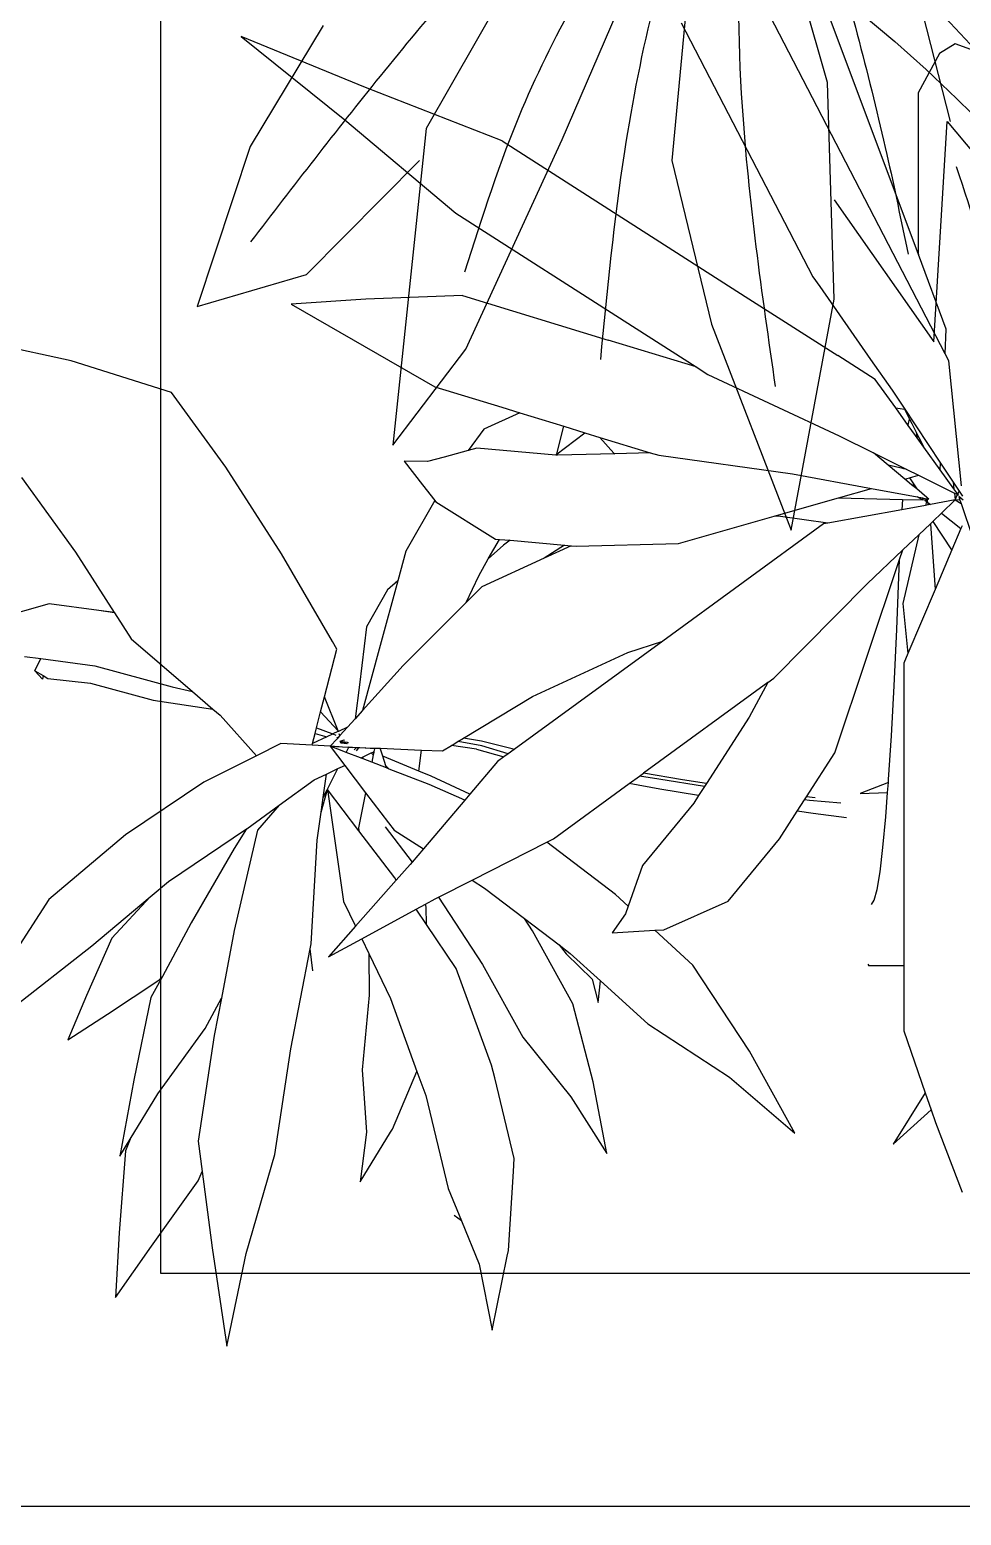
# Model space of a CAD drawing. Header units: metres. Extents: x -22 to 564, y 0 to 143.
# Drawn here: x 19.7112 to 19.9108, y 49.4984 to 49.8168 of the extents above; entities that cross this region are included whole.
import ezdxf
from ezdxf.xclip import XClip

# ---------------------------------------------------------------- set-up
doc = ezdxf.new("R2010")
doc.units = ezdxf.units.M
doc.header["$XCLIPFRAME"] = 2
doc.layers.add('XREF  PB CONJ$0$PARQUE', color=251, linetype='Continuous')
doc.layers.add('XREF PB NEURO-ONCOLOGIA$0$Mobiliario Fijo', color=40, linetype='Continuous')

# ---------------------------------------------------------------- blocks, each defined once
blk = doc.blocks.new('XREF PB NEURO-ONCOLOGIA$0$A$C3610557F')
at = {"color": 52}
for p, q in [((0.9855, 0.5508), (1.2749, 1.2195)), ((0.9716, 0.8764), (0.7939, 0.5659)), ((1.1725, 0.8664), (1.1398, 0.5208)), ((1.3595, 0.6309), (1.2893, 0.8764)), ((1.5324, 0.5759), (1.4763, 0.7962)), ((0.649, 0.7112), (0.5462, 0.5408)), ((1.3688, 0.3255), (1.3595, 0.6309)), ((0.7939, 0.5659), (0.7471, 0.1201)), ((1.509, 0.2654), (1.5278, 0.5759)), ((1.5278, 0.5759), (1.7708, 0.2854)), ((0.85, 0.2554), (0.9855, 0.5508)), ((0.5462, 0.5408), (0.4713, 0.3154)), ((0.6256, 0.3606), (0.7846, 0.5208)), ((1.1398, 0.5208), (1.1959, 0.2905)), ((1.3688, 0.4658), (1.509, 0.2654)), ((0.4713, 0.3154), (0.6256, 0.3606)), ((1.3081, 0), (1.3688, 0.3255)), ((1.1959, 0.2905), (1.3081, 0)), ((0.7471, 0.1201), (0.85, 0.2554))]:
    blk.add_line(p, q, dxfattribs=at)
at = {"color": 104, "ltscale": 0.3}
for points in [[(1.2984, 1.1876), (1.4514, 0.988), (1.6214, 0.8097), (1.9018, 0.5846), (1.9953, 0.5039)], [(1.2347, 1.1664), (1.0988, 0.9158), (0.9288, 0.5931), (0.8481, 0.3638)], [(1.188, 1.1367), (0.9373, 0.8819), (0.7291, 0.6398), (0.5464, 0.4062)], [(1.273, 1.1494), (1.239, 0.8861), (1.239, 0.5973), (1.2857, 0.2024)], [(1.29, 1.1324), (1.3622, 0.8479), (1.4429, 0.5294), (1.4727, 0.3892)], [(1.1965, 1.0177), (1.1157, 0.746), (1.0733, 0.5336), (1.0393, 0.2406)], [(1.5109, 0.7375), (1.7233, 0.4869), (1.8253, 0.317)], [(1.5406, 0.5124), (1.5959, 0.3128), (1.6044, 0.2491)]]:
    blk.add_spline(points, degree=3, dxfattribs=at)
blk = doc.blocks.new('XREF PB NEURO-ONCOLOGIA$0$PLANTA CIRCULAR-02')
at = {"color": 72}
for p, q in [((-0.25179, 0.17367), (-0.24577, 0.21329)), ((-0.24577, 0.21329), (-0.23803, 0.17604)), ((-0.14427, 0.18025), (-0.13896, 0.20693)), ((-0.13896, 0.20693), (-0.1329, 0.177)), ((-0.29066, 0.19375), (-0.27613, 0.17302)), ((-0.28917, 0.16762), (-0.29066, 0.19375)), ((-0.15135, 0.16285), (-0.14427, 0.18025)), ((-0.25581, 0.14293), (-0.25179, 0.17367)), ((-0.23803, 0.17604), (-0.22651, 0.13608)), ((-0.1329, 0.177), (-0.13246, 0.17483)), ((-0.13246, 0.17483), (-0.13045, 0.14293)), ((-0.2867, 0.13462), (-0.28917, 0.16762)), ((-0.27613, 0.17302), (-0.25742, 0.14676)), ((-0.15664, 0.14984), (-0.15135, 0.16285)), ((-0.16571, 0.11237), (-0.15664, 0.14984)), ((0.03957, 0.12318), (0.0503, 0.15126)), ((-0.25742, 0.14676), (-0.25581, 0.14293)), ((-0.19213, 0.14717), (-0.17993, 0.12715)), ((-0.1896, 0.12706), (-0.19213, 0.14717)), ((-0.25741, 0.13075), (-0.25581, 0.14293)), ((-0.13011, 0.13767), (-0.13796, 0.10525)), ((-0.13045, 0.14293), (-0.13011, 0.13767)), ((-0.28891, 0.13674), (-0.28476, 0.12997)), ((-0.2833, 0.10621), (-0.28891, 0.13674)), ((-0.28476, 0.12997), (-0.2867, 0.13462)), ((-0.22651, 0.13608), (-0.22001, 0.09352)), ((-0.10724, 0.11289), (-0.09284, 0.13569)), ((-0.09284, 0.13569), (-0.09825, 0.1069)), ((0.02246, 0.13195), (0.03779, 0.11805)), ((0.03545, 0.11127), (0.02246, 0.13195)), ((-0.28476, 0.12997), (-0.27358, 0.11173)), ((-0.25091, 0.08819), (-0.25741, 0.13075)), ((-0.19066, 0.11152), (-0.1896, 0.12706)), ((-0.17993, 0.12715), (-0.17917, 0.1259)), ((-0.17917, 0.1259), (-0.16926, 0.10263)), ((-0.04346, 0.10501), (-0.01706, 0.12754)), ((-0.01706, 0.12754), (-0.03535, 0.09444)), ((0.03779, 0.11805), (0.03957, 0.12318)), ((0.03545, 0.11127), (0.03779, 0.11805)), ((-0.27358, 0.11173), (-0.25453, 0.08532)), ((-0.1913, 0.102), (-0.19066, 0.11152)), ((-0.16926, 0.10263), (-0.16571, 0.11237)), ((-0.12667, 0.08886), (-0.10724, 0.11289)), ((0.02681, 0.08627), (0.03545, 0.11127)), ((-0.27637, 0.07292), (-0.2833, 0.10621)), ((-0.18846, 0.07199), (-0.1913, 0.102)), ((-0.17994, 0.07331), (-0.16926, 0.10263)), ((-0.13796, 0.10525), (-0.13919, 0.10019)), ((-0.09825, 0.1069), (-0.10649, 0.07541)), ((-0.07631, 0.08354), (-0.04346, 0.10501)), ((-0.13919, 0.10019), (-0.15342, 0.06113)), ((-0.30982, 0.08997), (-0.2939, 0.07964)), ((-0.30231, 0.07211), (-0.30982, 0.08997)), ((-0.22001, 0.09352), (-0.2123, 0.05321)), ((-0.03535, 0.09444), (-0.05811, 0.0598)), ((-0.25453, 0.08532), (-0.24803, 0.07317)), ((-0.24803, 0.07317), (-0.25091, 0.08819)), ((-0.14287, 0.05953), (-0.12667, 0.08886)), ((0.02681, 0.0601), (0.02681, 0.08627)), ((-0.3331, 0.0778), (-0.30019, 0.05211)), ((-0.2939, 0.07964), (-0.27325, 0.06594)), ((-0.0954, 0.06619), (-0.07631, 0.08354)), ((-0.29213, 0.04903), (-0.30231, 0.07211)), ((-0.2718, 0.06437), (-0.27637, 0.07292)), ((-0.24281, 0.04587), (-0.24803, 0.07317)), ((-0.18871, 0.05511), (-0.17994, 0.07331)), ((-0.18871, 0.05511), (-0.18846, 0.07199)), ((-0.10649, 0.07541), (-0.12269, 0.04608)), ((-0.09875, 0.06542), (-0.09628, 0.07483)), ((-0.09628, 0.07483), (-0.0954, 0.06619)), ((-0.31755, 0.03338), (-0.34083, 0.06946)), ((-0.27325, 0.06594), (-0.2718, 0.06437)), ((-0.10756, 0.05513), (-0.0954, 0.06619)), ((-0.26025, 0.04278), (-0.2718, 0.06437)), ((-0.21113, 0.0621), (-0.2123, 0.05321)), ((-0.15342, 0.06113), (-0.16543, 0.04347)), ((-0.10918, 0.05534), (-0.09875, 0.06542)), ((0.0123, 0.05942), (0.01266, 0.0601)), ((0.02681, 0.0601), (0.01266, 0.0601)), ((0.02681, -0.06178), (0.02681, 0.0601)), ((-0.20489, 0.05654), (-0.19153, 0.04925)), ((-0.19398, 0.04418), (-0.20489, 0.05654)), ((-0.19153, 0.04925), (-0.18871, 0.05511)), ((-0.16063, 0.03244), (-0.14287, 0.05953)), ((-0.11204, 0.05171), (-0.10918, 0.05534)), ((-0.11204, 0.05171), (-0.10756, 0.05513)), ((-0.05811, 0.0598), (-0.07353, 0.04579)), ((-0.30019, 0.05211), (-0.27675, 0.03236)), ((-0.27675, 0.03236), (-0.29213, 0.04903)), ((-0.2123, 0.05321), (-0.21191, 0.0512)), ((-0.21191, 0.0512), (-0.2094, 0.00956)), ((-0.19153, 0.04925), (-0.16962, 0.0373)), ((-0.12598, 0.04106), (-0.11204, 0.05171)), ((-0.24284, 0.01284), (-0.26025, 0.04278)), ((-0.23342, 0.00542), (-0.24281, 0.04587)), ((-0.19879, 0.03419), (-0.19398, 0.04418)), ((-0.17757, 0.0256), (-0.19398, 0.04418)), ((-0.16543, 0.04347), (-0.16962, 0.0373)), ((-0.16543, 0.04347), (-0.16553, 0.03647)), ((-0.12269, 0.04608), (-0.12598, 0.04106)), ((-0.0907, 0.04679), (-0.07353, 0.04579)), ((-0.08527, 0.03914), (-0.0907, 0.04679)), ((-0.07353, 0.04579), (-0.06991, 0.04557)), ((-0.06991, 0.04557), (-0.044, 0.03413)), ((-0.16962, 0.0373), (-0.16586, 0.03524)), ((-0.16553, 0.03647), (-0.16586, 0.03524)), ((-0.14206, 0.02878), (-0.12598, 0.04106)), ((-0.08421, 0.03608), (-0.08937, 0.03139)), ((-0.08421, 0.03608), (-0.08527, 0.03914)), ((-0.0785, 0.01968), (-0.08421, 0.03608)), ((-0.28665, 0.00735), (-0.31755, 0.03338)), ((-0.27675, 0.03236), (-0.26929, 0.02608)), ((-0.20529, -0.01091), (-0.19879, 0.03419)), ((-0.16586, 0.03524), (-0.16188, 0.03307)), ((-0.16188, 0.03307), (-0.16063, 0.03244)), ((-0.16063, 0.03244), (-0.14708, 0.02557)), ((-0.08937, 0.03139), (-0.11697, 0.0103)), ((-0.044, 0.03413), (-0.02333, 0.009)), ((0.01372, 0.03542), (0.01491, 0.03372)), ((0.01491, 0.03372), (0.01609, 0.02933)), ((-0.26929, 0.02608), (-0.23787, 0.00496)), ((-0.17817, 0.02473), (-0.19264, 0.00572)), ((-0.17757, 0.0256), (-0.17817, 0.02473)), ((-0.17197, 0.01925), (-0.17757, 0.0256)), ((-0.14708, 0.02557), (-0.14206, 0.02878)), ((-0.14708, 0.02557), (-0.11697, 0.0103)), ((0.01609, 0.02933), (0.01725, 0.02224)), ((-0.18209, 0.00414), (-0.17121, 0.01835)), ((-0.17121, 0.01835), (-0.17197, 0.01925)), ((-0.16669, 0.01302), (-0.17121, 0.01835)), ((-0.05782, -0.00545), (-0.0785, 0.01968)), ((0.01725, 0.02224), (0.01841, 0.01248)), ((-0.23787, 0.00496), (-0.24284, 0.01284)), ((-0.17845, 0.00549), (-0.16669, 0.01302)), ((-0.15004, -0.00661), (-0.16669, 0.01302)), ((0.01841, 0.01248), (0.01956, 0.00008)), ((-0.2551, -0.01386), (-0.28665, 0.00735)), ((-0.2094, 0.00956), (-0.20784, -0.0018)), ((-0.11697, 0.0103), (-0.11422, 0.00891)), ((-0.11422, 0.00891), (-0.08375, -0.01331)), ((-0.02333, 0.009), (-0.01613, -0.00216)), ((-0.23787, 0.00496), (-0.23774, 0.00487)), ((-0.23774, 0.00487), (-0.2248, -0.00454)), ((-0.2248, -0.00454), (-0.23342, 0.00542)), ((-0.19264, 0.00572), (-0.20529, -0.01091)), ((-0.19277, 0.00452), (-0.19264, 0.00572)), ((-0.18994, -0.00958), (-0.19277, 0.00452)), ((-0.18994, -0.00958), (-0.18076, 0.00246)), ((-0.18076, 0.00246), (-0.17845, 0.00549)), ((0.00367, 0.00046), (-0.0097, -0.00122)), ((0.01956, 0.00008), (0.02028, -0.00965)), ((-0.2248, -0.00454), (-0.21062, -0.01484)), ((-0.20784, -0.0018), (-0.20704, -0.00765)), ((-0.20784, -0.0018), (-0.20529, -0.01091)), ((-0.05588, -0.00846), (-0.05782, -0.00545)), ((-0.0097, -0.00122), (-0.01613, -0.00216)), ((-0.01613, -0.00216), (-0.01314, -0.00679)), ((0.0015, -0.00545), (-0.01112, -0.00654)), ((-0.20704, -0.00765), (-0.20547, -0.01074)), ((-0.20704, -0.00765), (-0.20574, -0.01714)), ((-0.20547, -0.01074), (-0.20109, -0.01933)), ((-0.20529, -0.01091), (-0.20547, -0.01074)), ((-0.19835, -0.02063), (-0.18994, -0.00958)), ((-0.15004, -0.00661), (-0.16431, -0.01296)), ((-0.14803, -0.00898), (-0.16359, -0.01629)), ((-0.14803, -0.00898), (-0.15004, -0.00661)), ((-0.13686, -0.02214), (-0.14803, -0.00898)), ((-0.07146, -0.01111), (-0.08375, -0.01331)), ((-0.05588, -0.00846), (-0.07146, -0.01111)), ((-0.05348, -0.01218), (-0.05588, -0.00846)), ((-0.01112, -0.00654), (-0.01314, -0.00679)), ((-0.01314, -0.00679), (-0.0124, -0.00794)), ((-0.00892, -0.00757), (-0.0124, -0.00794)), ((-0.0124, -0.00794), (-0.001, -0.02562)), ((0.00928, -0.00925), (0.02028, -0.00965)), ((0.02059, -0.01371), (0.00928, -0.00925)), ((0.02028, -0.00965), (0.02059, -0.01371)), ((-0.23391, -0.02449), (-0.2551, -0.01386)), ((-0.21062, -0.01484), (-0.20574, -0.01714)), ((-0.20574, -0.01714), (-0.20109, -0.01933)), ((-0.16431, -0.01296), (-0.18043, -0.01916)), ((-0.16359, -0.01629), (-0.16849, -0.01832)), ((-0.08375, -0.01331), (-0.07962, -0.01632)), ((-0.0719, -0.01503), (-0.07962, -0.01632)), ((-0.07962, -0.01632), (-0.07807, -0.01746)), ((-0.06234, -0.01483), (-0.07807, -0.01746)), ((-0.02798, -0.05398), (-0.07807, -0.01746)), ((-0.05348, -0.01218), (-0.0719, -0.01503)), ((-0.05272, -0.01336), (-0.06234, -0.01483)), ((-0.05272, -0.01336), (-0.05348, -0.01218)), ((-0.0355, -0.04007), (-0.05272, -0.01336)), ((0.02059, -0.01371), (0.02068, -0.01495)), ((0.02068, -0.01495), (0.02179, -0.03257)), ((-0.20421, -0.02832), (-0.19835, -0.02063)), ((-0.20109, -0.01933), (-0.19835, -0.02063)), ((-0.19199, -0.02362), (-0.19778, -0.02585)), ((-0.19098, -0.02323), (-0.19199, -0.02362)), ((-0.19199, -0.02362), (-0.1915, -0.02385)), ((-0.1915, -0.02385), (-0.19098, -0.02323)), ((-0.1915, -0.02385), (-0.19118, -0.024)), ((-0.19118, -0.024), (-0.19094, -0.02321)), ((-0.19094, -0.02321), (-0.19098, -0.02323)), ((-0.18746, -0.02187), (-0.19094, -0.02321)), ((-0.18155, -0.0196), (-0.18746, -0.02187)), ((-0.18686, -0.02487), (-0.18746, -0.02187)), ((-0.16849, -0.01832), (-0.18306, -0.02438)), ((-0.18179, -0.02038), (-0.18306, -0.02438)), ((-0.18043, -0.01916), (-0.18179, -0.02038)), ((-0.18155, -0.0196), (-0.18179, -0.02038)), ((-0.18043, -0.01916), (-0.18155, -0.0196)), ((-0.16849, -0.01832), (-0.16737, -0.02682)), ((-0.13424, -0.02406), (-0.13686, -0.02214)), ((-0.24857, -0.0408), (-0.23391, -0.02449)), ((-0.22412, -0.0294), (-0.23391, -0.02449)), ((-0.21153, -0.02872), (-0.22412, -0.0294)), ((-0.20421, -0.02832), (-0.21153, -0.02872)), ((-0.21153, -0.02872), (-0.21134, -0.02946)), ((-0.21134, -0.02946), (-0.21032, -0.03341)), ((-0.20562, -0.03212), (-0.21134, -0.02946)), ((-0.19807, -0.02596), (-0.20421, -0.02832)), ((-0.20421, -0.02832), (-0.19667, -0.02802)), ((-0.20056, -0.02812), (-0.20421, -0.02832)), ((-0.20146, -0.03137), (-0.20421, -0.02832)), ((-0.20033, -0.03025), (-0.19737, -0.0294)), ((-0.20033, -0.03025), (-0.19981, -0.0296)), ((-0.1972, -0.02984), (-0.20033, -0.03025)), ((-0.19748, -0.0293), (-0.19981, -0.0296)), ((-0.19778, -0.02585), (-0.19807, -0.02596)), ((-0.19778, -0.02585), (-0.19672, -0.02792)), ((-0.1972, -0.02984), (-0.19706, -0.02967)), ((-0.1972, -0.02984), (-0.19684, -0.0299)), ((-0.1957, -0.02786), (-0.19672, -0.02792)), ((-0.19672, -0.02792), (-0.19667, -0.02802)), ((-0.19667, -0.02802), (-0.19568, -0.02798)), ((-0.19524, -0.02784), (-0.1957, -0.02786)), ((-0.19568, -0.02798), (-0.1957, -0.02786)), ((-0.19568, -0.02798), (-0.19521, -0.02796)), ((-0.19524, -0.02784), (-0.1953, -0.02763)), ((-0.19521, -0.02796), (-0.19524, -0.02784)), ((-0.19521, -0.02796), (-0.19359, -0.02789)), ((-0.19453, -0.02692), (-0.19417, -0.02729)), ((-0.19417, -0.02729), (-0.19359, -0.02789)), ((-0.19367, -0.02642), (-0.19261, -0.02769)), ((-0.19359, -0.02789), (-0.19248, -0.02785)), ((-0.19229, -0.02768), (-0.19261, -0.02769)), ((-0.19261, -0.02769), (-0.19248, -0.02785)), ((-0.19248, -0.02785), (-0.19234, -0.02784)), ((-0.19234, -0.02784), (-0.19229, -0.02768)), ((-0.19234, -0.02784), (-0.1901, -0.02775)), ((-0.18987, -0.02754), (-0.19229, -0.02768)), ((-0.19118, -0.024), (-0.18771, -0.02563)), ((-0.18987, -0.02754), (-0.1901, -0.02775)), ((-0.1901, -0.02775), (-0.18631, -0.02759)), ((-0.18636, -0.02735), (-0.18987, -0.02754)), ((-0.18686, -0.02487), (-0.18771, -0.02563)), ((-0.18771, -0.02563), (-0.18694, -0.026)), ((-0.18666, -0.02588), (-0.18694, -0.026)), ((-0.18694, -0.026), (-0.1866, -0.02616)), ((-0.18666, -0.02588), (-0.18686, -0.02487)), ((-0.1866, -0.02616), (-0.18666, -0.02588)), ((-0.1866, -0.02616), (-0.18649, -0.02621)), ((-0.18636, -0.02735), (-0.18658, -0.02625)), ((-0.18631, -0.02759), (-0.18636, -0.02735)), ((-0.18631, -0.02759), (-0.18404, -0.0275)), ((-0.18306, -0.02438), (-0.18404, -0.0275)), ((-0.18404, -0.0275), (-0.16737, -0.02682)), ((-0.16737, -0.02682), (-0.159, -0.02649)), ((-0.159, -0.02649), (-0.15541, -0.02865)), ((-0.14535, -0.02713), (-0.15541, -0.02865)), ((-0.15541, -0.02865), (-0.15511, -0.02883)), ((-0.15511, -0.02883), (-0.15285, -0.0302)), ((-0.14317, -0.02844), (-0.15124, -0.03001)), ((-0.14535, -0.02713), (-0.13424, -0.02406)), ((-0.13099, -0.02731), (-0.14327, -0.03042)), ((-0.1326, -0.02525), (-0.14317, -0.02844)), ((-0.1326, -0.02525), (-0.13424, -0.02406)), ((-0.13017, -0.02702), (-0.1326, -0.02525)), ((-0.13017, -0.02702), (-0.13099, -0.02731)), ((-0.07029, -0.07069), (-0.13017, -0.02702)), ((-0.001, -0.02562), (0.02509, -0.1035)), ((-0.21032, -0.03341), (-0.20562, -0.03212)), ((-0.21032, -0.03341), (-0.20973, -0.03571)), ((-0.20973, -0.03571), (-0.20359, -0.03344)), ((-0.20973, -0.03571), (-0.20807, -0.04213)), ((-0.20106, -0.03455), (-0.20807, -0.04213)), ((-0.20106, -0.03455), (-0.20651, -0.04819)), ((-0.20327, -0.03321), (-0.20562, -0.03212)), ((-0.20359, -0.03344), (-0.20327, -0.03321)), ((-0.20359, -0.03344), (-0.20314, -0.03327)), ((-0.20314, -0.03327), (-0.20327, -0.03321)), ((-0.20314, -0.03327), (-0.20193, -0.03282)), ((-0.20108, -0.03423), (-0.20309, -0.0333)), ((-0.20158, -0.03198), (-0.20128, -0.03177)), ((-0.20117, -0.03169), (-0.20146, -0.03137)), ((-0.20128, -0.03177), (-0.20117, -0.03169)), ((-0.20031, -0.03265), (-0.20117, -0.03169)), ((-0.20096, -0.03429), (-0.20108, -0.03423)), ((-0.20096, -0.03429), (-0.20106, -0.03455)), ((-0.20086, -0.03433), (-0.20106, -0.03455)), ((-0.20086, -0.03433), (-0.20096, -0.03429)), ((-0.19728, -0.03599), (-0.20086, -0.03433)), ((-0.20031, -0.03265), (-0.2006, -0.03338)), ((-0.19875, -0.03079), (-0.20033, -0.03025)), ((-0.19728, -0.03599), (-0.20031, -0.03265)), ((-0.19858, -0.03084), (-0.19875, -0.03079)), ((-0.19868, -0.03086), (-0.19875, -0.03079)), ((-0.19841, -0.0309), (-0.19858, -0.03084)), ((-0.15124, -0.03001), (-0.15285, -0.0302)), ((-0.15285, -0.0302), (-0.15051, -0.03161)), ((-0.14327, -0.03042), (-0.15051, -0.03161)), ((-0.15051, -0.03161), (-0.12272, -0.04835)), ((0.02179, -0.03257), (0.02287, -0.05273)), ((-0.25141, -0.04325), (-0.24857, -0.0408)), ((-0.1942, -0.03941), (-0.19728, -0.03599)), ((-0.19116, -0.04278), (-0.1942, -0.03941)), ((-0.19243, -0.05312), (-0.1942, -0.03941)), ((-0.02798, -0.05398), (-0.0355, -0.04007)), ((-0.30075, -0.05371), (-0.27549, -0.04685)), ((-0.27549, -0.04685), (-0.25141, -0.04325)), ((-0.2597, -0.05039), (-0.25141, -0.04325)), ((-0.20807, -0.04213), (-0.20651, -0.04819)), ((-0.17487, -0.06082), (-0.19116, -0.04278)), ((-0.18402, -0.06887), (-0.19116, -0.04278)), ((-0.31789, -0.05563), (-0.30075, -0.05371)), ((-0.29902, -0.06068), (-0.26791, -0.05225)), ((-0.28429, -0.07158), (-0.2597, -0.05039)), ((-0.26791, -0.05225), (-0.2597, -0.05039)), ((-0.20651, -0.04819), (-0.20155, -0.06743)), ((-0.18957, -0.07639), (-0.19243, -0.05312)), ((-0.12272, -0.04835), (-0.08429, -0.06607)), ((0.02287, -0.05273), (0.02393, -0.0754)), ((-0.32008, -0.05541), (-0.32314, -0.05877)), ((-0.32314, -0.05877), (-0.31981, -0.05678)), ((-0.32314, -0.05877), (-0.32072, -0.06364)), ((-0.31981, -0.05678), (-0.32008, -0.05541)), ((-0.31981, -0.05678), (-0.31789, -0.05563)), ((-0.02798, -0.05398), (-0.02554, -0.05576)), ((-0.02554, -0.05576), (0.01204, -0.09375)), ((-0.32727, -0.06454), (-0.32072, -0.06364)), ((-0.32072, -0.06364), (-0.29902, -0.06068)), ((-0.14949, -0.08617), (-0.17487, -0.06082)), ((0.02637, -0.08581), (0.02847, -0.06569)), ((0.02847, -0.06569), (0.02681, -0.06178)), ((0.03942, -0.09152), (0.02847, -0.06569)), ((-0.29106, -0.0821), (-0.28429, -0.07158)), ((-0.20333, -0.0705), (-0.2238, -0.10583)), ((-0.20155, -0.06743), (-0.20333, -0.0705)), ((-0.17696, -0.09495), (-0.18402, -0.06887)), ((-0.08429, -0.06607), (-0.07029, -0.07069)), ((-0.00556, -0.11789), (-0.07029, -0.07069)), ((-0.18119, -0.0914), (-0.18957, -0.07639)), ((0.02393, -0.0754), (0.02509, -0.1035)), ((-0.31742, -0.08571), (-0.34499, -0.07784)), ((-0.29733, -0.08296), (-0.31742, -0.08571)), ((-0.30676, -0.1065), (-0.29117, -0.08227)), ((-0.29106, -0.0821), (-0.29733, -0.08296)), ((-0.29117, -0.08227), (-0.29733, -0.08296)), ((-0.29117, -0.08227), (-0.29106, -0.0821)), ((-0.14313, -0.09252), (-0.14949, -0.08617)), ((-0.14949, -0.08617), (-0.14439, -0.09704)), ((0.03284, -0.11355), (0.02637, -0.08581)), ((-0.17696, -0.09495), (-0.18119, -0.0914)), ((-0.17371, -0.10696), (-0.17696, -0.09495)), ((-0.118, -0.1041), (-0.14313, -0.09252)), ((0.01204, -0.09375), (0.0264, -0.10742)), ((0.03749, -0.11798), (0.03942, -0.09152)), ((0.04616, -0.10741), (0.03942, -0.09152)), ((-0.14439, -0.09704), (-0.14055, -0.1038)), ((-0.32857, -0.13659), (-0.30676, -0.1065)), ((-0.2238, -0.10583), (-0.24626, -0.14075)), ((-0.16213, -0.12734), (-0.17371, -0.10696)), ((-0.14055, -0.1038), (-0.13608, -0.11167)), ((-0.13436, -0.10939), (-0.14055, -0.1038)), ((-0.10717, -0.1091), (-0.118, -0.1041)), ((-0.10988, -0.10934), (-0.118, -0.1041)), ((0.02509, -0.1035), (0.0264, -0.10742)), ((0.0264, -0.10742), (0.03284, -0.11355)), ((0.04616, -0.10741), (0.03868, -0.11886)), ((0.0498, -0.11599), (0.04616, -0.10741)), ((-0.16165, -0.12672), (-0.13758, -0.1118)), ((-0.13758, -0.1118), (-0.13608, -0.11167)), ((-0.13608, -0.11167), (-0.13176, -0.11129)), ((-0.13176, -0.11129), (-0.13436, -0.10939)), ((-0.13176, -0.11129), (-0.10988, -0.10934)), ((-0.10988, -0.10934), (-0.10717, -0.1091)), ((-0.10717, -0.1091), (-0.10516, -0.10892)), ((-0.10516, -0.10892), (-0.06398, -0.11004)), ((-0.06398, -0.11004), (-0.02541, -0.12098)), ((0.03284, -0.11355), (0.03749, -0.11798)), ((0.04985, -0.12617), (0.05465, -0.11215)), ((-0.00376, -0.11822), (-0.02286, -0.12084)), ((-0.00376, -0.11822), (-0.00556, -0.11789)), ((0.026, -0.12362), (-0.00376, -0.11822)), ((0.03749, -0.11798), (0.03858, -0.11901)), ((0.03868, -0.11886), (0.03858, -0.11901)), ((0.03858, -0.11901), (0.03862, -0.11905)), ((0.03868, -0.11886), (0.03862, -0.11905)), ((0.03862, -0.11905), (0.04194, -0.1222)), ((0.04194, -0.1222), (0.0498, -0.11599)), ((0.0503, -0.11718), (0.0498, -0.11599)), ((-0.02286, -0.12084), (-0.02541, -0.12098)), ((-0.02541, -0.12098), (0.00054, -0.12836)), ((0.02621, -0.12773), (0.026, -0.12362)), ((0.03559, -0.12536), (0.026, -0.12362)), ((0.03677, -0.12557), (0.03559, -0.12536)), ((0.03596, -0.12693), (0.03559, -0.12536)), ((0.03677, -0.12557), (0.03651, -0.1265)), ((0.0375, -0.12571), (0.03677, -0.12557)), ((0.04194, -0.1222), (0.04753, -0.12753)), ((-0.16697, -0.1336), (-0.16213, -0.12734)), ((-0.16213, -0.12734), (-0.16165, -0.12672)), ((0.00054, -0.12836), (0.02621, -0.12773)), ((0.00054, -0.12836), (0.01381, -0.13214)), ((0.01381, -0.13214), (0.03224, -0.12874)), ((0.02621, -0.12773), (0.03431, -0.12753)), ((0.03608, -0.12852), (0.03198, -0.13196)), ((0.03431, -0.12753), (0.03224, -0.12874)), ((0.03224, -0.12874), (0.03426, -0.12837)), ((0.0327, -0.13751), (0.0472, -0.1303)), ((0.03426, -0.12837), (0.03431, -0.12753)), ((0.03426, -0.12837), (0.03438, -0.1282)), ((0.03426, -0.12837), (0.03478, -0.12828)), ((0.03521, -0.12752), (0.03431, -0.12753)), ((0.03478, -0.12828), (0.03615, -0.12802)), ((0.03521, -0.12752), (0.03596, -0.12693)), ((0.03609, -0.12751), (0.03521, -0.12752)), ((0.03609, -0.12751), (0.03596, -0.12693)), ((0.03615, -0.12846), (0.03608, -0.12852)), ((0.03615, -0.12751), (0.03609, -0.12751)), ((0.03651, -0.1265), (0.03615, -0.12775)), ((0.03615, -0.12775), (0.03615, -0.12751)), ((0.03615, -0.12802), (0.03615, -0.12775)), ((0.03682, -0.1279), (0.03615, -0.12846)), ((0.03615, -0.12802), (0.03682, -0.1279)), ((0.03615, -0.12853), (0.03615, -0.12846)), ((0.03651, -0.1265), (0.0375, -0.12571)), ((0.04753, -0.12753), (0.0375, -0.12571)), ((0.04666, -0.13475), (0.0491, -0.13108)), ((0.04855, -0.12984), (0.04699, -0.13201)), ((0.0472, -0.1303), (0.04753, -0.12753)), ((0.0472, -0.1303), (0.04847, -0.12967)), ((0.04753, -0.12753), (0.04985, -0.12617)), ((0.04939, -0.1275), (0.04753, -0.12753)), ((0.04753, -0.12753), (0.04847, -0.12967)), ((0.04847, -0.12967), (0.04879, -0.12951)), ((0.04879, -0.12951), (0.04855, -0.12984)), ((0.04855, -0.12984), (0.0491, -0.13108)), ((0.05068, -0.12748), (0.04892, -0.12888)), ((0.04892, -0.12888), (0.04939, -0.1275)), ((0.0491, -0.13108), (0.05045, -0.12904)), ((0.04939, -0.1275), (0.04985, -0.12617)), ((-0.1744, -0.1432), (-0.16697, -0.1336)), ((-0.01802, -0.138), (0.01381, -0.13214)), ((0.02722, -0.13595), (0.0205, -0.14158)), ((0.02995, -0.13366), (0.02722, -0.13595)), ((0.02722, -0.13595), (0.02909, -0.13649)), ((0.02805, -0.13983), (0.0327, -0.13751)), ((0.02909, -0.13649), (0.03095, -0.13358)), ((0.02909, -0.13649), (0.0327, -0.13751)), ((0.03198, -0.13196), (0.02995, -0.13366)), ((0.02995, -0.13366), (0.03095, -0.13358)), ((0.03095, -0.13358), (0.03198, -0.13196)), ((0.04699, -0.13201), (0.04146, -0.13969)), ((0.04157, -0.14242), (0.04666, -0.13475)), ((0.05003, -0.13319), (0.04494, -0.18357)), ((0.04666, -0.13475), (0.04699, -0.13201)), ((-0.24626, -0.14075), (-0.26808, -0.17084)), ((-0.16501, -0.14304), (-0.1744, -0.1432)), ((-0.15834, -0.14484), (-0.16501, -0.14304)), ((-0.07191, -0.14553), (-0.01802, -0.138)), ((0.01464, -0.1465), (0.02645, -0.14063)), ((0.0205, -0.14158), (0.01464, -0.1465)), ((0.02641, -0.14021), (0.0205, -0.14158)), ((0.02676, -0.14013), (0.02641, -0.14021)), ((0.02665, -0.14031), (0.02641, -0.14021)), ((0.02645, -0.14063), (0.02805, -0.13983)), ((0.02645, -0.14063), (0.02665, -0.14031)), ((0.02664, -0.16494), (0.04157, -0.14242)), ((0.02665, -0.14031), (0.02676, -0.14013)), ((0.02805, -0.13983), (0.02676, -0.14013)), ((0.04146, -0.13969), (0.03488, -0.14882)), ((0.04146, -0.13969), (0.04157, -0.14242)), ((-0.14862, -0.14749), (-0.15834, -0.14484)), ((-0.14513, -0.14843), (-0.14862, -0.14749)), ((-0.14227, -0.15603), (-0.14862, -0.14749)), ((-0.11333, -0.14561), (-0.14513, -0.14843)), ((-0.11271, -0.14555), (-0.11333, -0.14561)), ((-0.11333, -0.14561), (-0.11329, -0.14566)), ((-0.11329, -0.14566), (-0.11295, -0.14612)), ((-0.11329, -0.14566), (-0.10163, -0.15461)), ((-0.11295, -0.14612), (-0.11018, -0.15722)), ((-0.08961, -0.14618), (-0.11271, -0.14555)), ((-0.09557, -0.15276), (-0.09003, -0.14635)), ((-0.09557, -0.15276), (-0.07533, -0.14657)), ((-0.09003, -0.14635), (-0.08961, -0.14618)), ((-0.07533, -0.14657), (-0.08961, -0.14618)), ((-0.07533, -0.14657), (-0.07191, -0.14553)), ((0.00079, -0.15339), (0.01464, -0.1465)), ((0.03488, -0.14882), (0.03155, -0.15344)), ((0.03289, -0.15272), (0.03488, -0.14882)), ((-0.11018, -0.15722), (-0.10163, -0.15461)), ((-0.10163, -0.15461), (-0.09557, -0.15276)), ((-0.05214, -0.1781), (0.00079, -0.15339)), ((0.03155, -0.15344), (0.02861, -0.15753)), ((0.03, -0.15836), (0.03169, -0.15506)), ((0.03204, -0.15318), (0.03155, -0.15344)), ((0.03169, -0.15506), (0.03289, -0.15272)), ((0.03169, -0.15506), (0.03192, -0.15406)), ((0.03192, -0.15406), (0.03204, -0.15318)), ((0.03289, -0.15272), (0.03204, -0.15318)), ((-0.12783, -0.16262), (-0.14227, -0.15603)), ((-0.12783, -0.16262), (-0.11018, -0.15722)), ((0.02861, -0.15753), (0.02352, -0.16459)), ((0.02706, -0.16412), (0.0291, -0.16014)), ((0.02861, -0.15753), (0.02871, -0.15837)), ((0.02871, -0.15837), (0.0291, -0.16014)), ((0.0291, -0.16014), (0.03, -0.15836)), ((-0.1621, -0.1731), (-0.13513, -0.16485)), ((-0.13513, -0.16485), (-0.12783, -0.16262)), ((0.02352, -0.16459), (0.01527, -0.17604)), ((0.02213, -0.17174), (0.02664, -0.16494)), ((0.02352, -0.16459), (0.02706, -0.16412)), ((0.02664, -0.16494), (0.02706, -0.16412)), ((-0.26808, -0.17084), (-0.30848, -0.18356)), ((-0.1949, -0.19207), (-0.1621, -0.1731)), ((0.01343, -0.18418), (0.02213, -0.17174)), ((-0.05683, -0.1811), (-0.05214, -0.1781)), ((0.01527, -0.17604), (0.00022, -0.18567)), ((-0.30848, -0.18356), (-0.34339, -0.19115)), ((-0.05683, -0.1811), (-0.09227, -0.19193)), ((-0.08104, -0.19658), (-0.05683, -0.1811)), ((-0.00707, -0.21348), (0.01343, -0.18418)), ((0.04494, -0.18357), (0.04348, -0.18639)), ((-0.03709, -0.20953), (0.00022, -0.18567)), ((0.04348, -0.18639), (-0.03349, -0.33488)), ((0.04348, -0.18639), (0.04391, -0.19637)), ((-0.21989, -0.20638), (-0.1949, -0.19207)), ((-0.15362, -0.243), (-0.08104, -0.19658)), ((-0.15087, -0.20985), (-0.09227, -0.19193)), ((0.04391, -0.19637), (0.03269, -0.22639)), ((-0.1899, -0.20844), (-0.21989, -0.20638)), ((-0.15087, -0.20985), (-0.1899, -0.20844)), ((-0.13499, -0.27214), (-0.03709, -0.20953)), ((-0.00986, -0.21747), (-0.00707, -0.21348)), ((-0.06283, -0.31967), (-0.00986, -0.21747)), ((0.03269, -0.22639), (-0.00794, -0.33504)), ((0.03259, -0.2269), (0.03269, -0.22639)), ((0.03259, -0.29147), (0.03259, -0.2269)), ((-0.19825, -0.28068), (-0.15362, -0.243)), ((-0.13499, -0.27214), (-0.18995, -0.29365)), ((-0.24006, -0.31424), (-0.19825, -0.28068)), ((0.04115, -0.30734), (0.03259, -0.29147)), ((-0.18995, -0.29365), (-0.24006, -0.31424)), ((0.04753, -0.31131), (0.04115, -0.30734)), ((0.05826, -0.30734), (0.04753, -0.31131))]:
    blk.add_line(p, q, dxfattribs=at)
at = {"color": 54}
blk.add_line((-0.15135, 0.16285), (-0.15424, 0.16063), dxfattribs=at)
blk = doc.blocks.new('XREF PB NEURO-ONCOLOGIA')
at = {"layer": 'XREF PB NEURO-ONCOLOGIA$0$Mobiliario Fijo', "transparency": 33554687, "elevation": 0}
for points in [[(16.02692, 25.81178), (16.02692, 25.26178), (16.57692, 25.26178), (16.57692, 25.81178)], [(16.07692, 25.76178), (16.07692, 25.31178), (16.52692, 25.31178), (16.52692, 25.76178)]]:
    blk.add_lwpolyline(points, close=True, dxfattribs=at)
at = {"color": 2}
for name, p, xscale, yscale, zscale, rotation in [('XREF PB NEURO-ONCOLOGIA$0$A$C3610557F', (16.2361, 25.82564, 0), 0.1521132627722445, 0.1521132627722445, 0.1521132627722445, 270), ('XREF PB NEURO-ONCOLOGIA$0$PLANTA CIRCULAR-02', (16.17474, 25.61678, 0), -0.5320720665645394, 0.5320720665645394, 0.5320720665645394, 90.00000000000007)]:
    blk.add_blockref(name, p, dxfattribs=dict(at, xscale=xscale, yscale=yscale, zscale=zscale, rotation=rotation))
blk = doc.blocks.new('XREF  PB CONJ')
at = {"layer": 'XREF  PB CONJ$0$PARQUE', "true_color": 0x136734}
h = blk.add_hatch(dxfattribs=at)
h.set_pattern_fill('CROSS', color=116, scale=0.02, angle=90)
edge = h.paths.add_edge_path()
edge.add_line((3.58827, 104.60563), (1.69357, 104.36841))
edge.add_line((1.69357, 104.36841), (2.47841, 17.60831))
edge.add_line((2.47841, 17.60831), (97.731, 17.93364))
edge.add_arc((97.72474, 19.237), 1.30337, 270.27519, 363.10058)
edge.add_line((99.0262, 19.3075), (96.47621, 19.30776))
edge.add_line((96.47621, 19.30776), (96.60198, 20.22399))
edge.add_line((96.60198, 20.22399), (62.41283, 20.22399))
edge.add_arc((58.63294, 24.65353), 5.82309, 229.524665, 310.475335, ccw=False)
edge.add_line((54.85305, 20.22399), (26.25265, 20.21884))
edge.add_line((26.25265, 20.21884), (4.28368, 20.03042))
edge.add_line((4.28368, 20.03042), (4.05501, 46.6913))
edge.add_line((4.05501, 46.6913), (2.38805, 46.6912))
edge.add_line((2.38805, 46.6912), (2.38806, 54.8033))
edge.add_line((2.38806, 54.8033), (3.98543, 54.80339))
edge.add_line((3.98543, 54.80339), (3.74643, 82.66789))
edge.add_line((3.74643, 82.66789), (3.61847, 95.25564))
edge.add_line((3.61847, 95.25564), (3.58827, 104.60563))

msp = doc.modelspace()

# ---------------------------------------------------------------- block references
at = {"rotation": 90}
msp.add_blockref('XREF PB NEURO-ONCOLOGIA', (45.50103, 33.47338), dxfattribs=at)

# ---------------------------------------------------------------- next in the draw order: block references
ref = msp.add_blockref('XREF  PB CONJ', (67.8976, 28.71, 0), dxfattribs=dict(rotation=89.50849308405942))
XClip(ref).set_block_clipping_path([(-2.936402334, 82.9334608569), (21.1250270707, 82.9334608569), (21.1250270707, 49.0397586863), (26.6296707885, 49.0397586863), (26.6284018429, 17.4712422498), (-2.8531787476, 17.4341989701)])

# ---------------------------------------------------------------- next in the draw order: linework, layer by layer
at = {"color": 3}
msp.add_lwpolyline([(19.14808, 49.64151, -0.520567), (19.45134, 49.75811, -0.520567), (19.94536, 49.76034, -0.520567), (20.47681, 49.76274, -0.520567), (20.80722, 49.76424, -0.520567), (21.15895, 49.76582, -0.520567), (21.46764, 49.61993, -0.520567), (21.49594, 49.28788, -0.520567), (21.54108, 48.75822, -0.520567), (21.57893, 48.31414, -0.520567)], format="xyb", dxfattribs=at)

doc.saveas('drawing.dxf')
